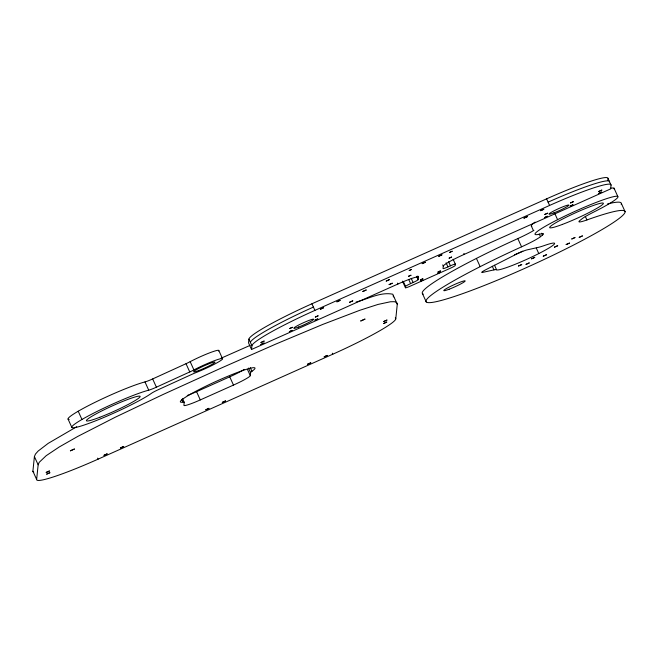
<?xml version="1.0" encoding="UTF-8"?>
<svg xmlns="http://www.w3.org/2000/svg" width="658" height="658" viewBox="0 0 658 658"><rect width="100%" height="100%" fill="white"/><g stroke="black" fill="none" stroke-linecap="round" stroke-linejoin="round"><path stroke-width="0.99" d="M36.642 479.46L38.148 464.811L39.209 462.335L46.167 455.706L59.195 447.004L77.858 436.369L115.405 417.156L163.061 394.496L219.311 368.924L275.463 344.224L322.831 324.394L359.86 310.263L378.021 304.432L390.441 301.759L394.348 301.685L396.642 302.491L397.276 304.218L395.771 318.867A68.267 6.547 -24.4 0 1 332.775 354.218L98.1 459.152A68.267 6.547 -24.4 0 1 36.642 479.46L32.9 471.21L34.405 456.562L35.458 454.078L38.156 451.043L48.207 443.352L76.723 426.738M182.554 398.658L184.215 402.326L183.911 405.336A18.202 1.744 -24.4 0 0 200.295 399.916L233.483 385.078A18.202 1.744 -24.4 0 0 250.287 375.652L250.591 372.642L248.51 368.061M453.115 259.227L455.361 264.179A5.461 0.526 -24.4 0 0 450.442 265.799L447.95 266.918A5.461 0.526 -24.4 0 1 443.031 268.538L443.286 266.128A22.759 2.18 -24.4 0 1 464.285 254.35L610.657 188.895L611.043 185.145L608.05 178.54A68.267 6.547 -24.4 0 0 546.592 198.848L311.917 303.782A68.267 6.547 -24.4 0 0 248.921 339.133L248.535 342.884L251.529 349.488L397.909 284.026A22.759 2.18 -24.4 0 1 418.389 277.265L417.83 276.023M251.529 349.488L251.915 345.738L248.921 339.133M393.435 296.881L392.9 294.241C380.439 291.65 368.003 299.028 356.118 302.014M455.361 264.179L455.221 265.478A5.461 0.526 -24.4 0 1 450.187 268.308L410.362 286.115A5.461 0.526 -24.4 0 1 405.443 287.743L405.575 286.436L403.329 281.484M405.575 286.436A5.461 0.526 -24.4 0 1 410.617 283.614L413.101 282.496A5.461 0.526 -24.4 0 0 418.143 279.666L418.389 277.265M607.852 180.415L608.05 178.54M107.098 453.905L103.841 455.394L107.081 453.864M123.688 446.478L120.406 447.975L123.679 446.445M225.521 400.944L222.223 402.433L225.513 400.911M310.757 362.829L307.459 364.318M320.331 309.211L323.646 307.722L320.388 309.235M336.921 301.792L340.244 300.303L336.954 301.816M386.937 320.084L383.622 321.556L386.937 320.068M386.731 322.075L383.474 323.588L386.723 322.058M438.754 256.25L442.069 254.769L438.787 256.275M598.509 191.577L601.823 190.096M601.618 192.103L598.361 193.617L601.609 192.078M307.442 364.293L310.749 362.846M264.055 343.073L260.774 344.553L264.064 343.032M292.168 330.415L289.298 331.714L292.177 330.382M389.404 279.617L386.114 281.122L389.404 279.601M547.382 216.293L544.503 217.592L547.382 216.26M526.038 264.343L529.353 262.871L526.063 264.376M531.532 258.816L534.855 257.336L531.59 258.841M574.919 237.62L571.654 239.019L574.96 237.538M411.53 269.443L409.095 270.545L411.513 269.393M422.847 280.028L420.421 281.139L422.839 279.979M449.71 252.335L452.169 251.216M452.178 251.257L449.751 252.368M437.932 272.058L440.391 270.94M437.8 273.309L440.26 272.19M440.399 270.981L437.973 272.091M440.227 272.272L437.817 273.341M601.807 190.129L598.525 191.601M585.258 216.285L586.92 219.953A109.236 10.47 -24.4 0 1 583.21 240.022A109.236 10.47 -24.4 0 1 431.303 302.516A109.236 10.47 -24.4 0 1 521.572 246.832A22.759 2.18 -24.4 0 0 540.481 236.691L542.521 235.054L541.69 233.22M69.172 419.524A45.517 4.359 -24.4 0 1 93.749 402.967A45.517 4.359 -24.4 0 1 144.982 381.92A9.105 0.872 -24.4 0 0 152.656 378.942L186.017 363.701A9.105 0.872 -24.4 0 0 190.17 361.67A20.028 1.916 -24.4 0 1 210.461 352.532A20.028 1.916 -24.4 0 1 218.538 351.051M156.398 387.192L189.759 371.951A9.105 0.872 -24.4 0 0 193.913 369.919A20.028 1.916 -24.4 0 1 217.395 359.646A20.028 1.916 -24.4 0 1 219.04 361.629A20.028 1.916 -24.4 0 1 196.1 372.551A9.105 0.872 -24.4 0 0 191.791 374.386L158.422 389.626A9.105 0.872 -24.4 0 0 151.381 393.361A45.517 4.359 -24.4 0 1 89.414 423.184A45.517 4.359 -24.4 0 1 84.923 417.789A45.517 4.359 -24.4 0 1 148.724 390.178A9.105 0.872 -24.4 0 0 156.398 387.192L152.656 378.942M251.915 345.738A68.267 6.547 -24.4 0 1 314.911 310.387L549.586 205.444A68.267 6.547 -24.4 0 1 611.043 185.145M187.242 395.499A18.202 1.744 -24.4 0 0 196.553 391.666L229.741 376.828A18.202 1.744 -24.4 0 0 244.217 369.401M221.162 358.182L250.155 345.36M493.928 269.887L482.585 272.42A9.105 0.872 -24.4 0 1 486.188 269.517L515.732 254.523A9.105 0.872 -24.4 0 1 526.894 249.925L538.244 247.392A27.307 2.616 -24.4 0 0 544.314 245.549A31.864 3.051 -24.4 0 1 538.779 253.569A31.864 3.051 -24.4 0 1 496.593 269.78A27.307 2.616 -24.4 0 0 493.928 269.887L492.266 266.219M531.36 226.081L533.276 230.259M621.358 203.429L625.1 211.687M614.046 188.204L617.788 196.454M554.686 213.25L557.597 219.673M546.592 198.848L549.586 205.444M539.231 233.944L540.481 236.691M536.286 248.074L538.779 253.569M533.918 230.358A22.759 2.18 -24.4 0 1 517.821 238.583L521.572 246.832M494.512 265.199L496.593 269.78M476.417 258.413L480.159 266.663M463.857 253.42L464.285 254.35M448.567 261.678L450.442 265.799M446.083 262.789L447.95 266.918M442.719 264.894L443.286 266.128M416.646 276.368L418.143 279.666M422.477 293.649L426.228 301.899M411.234 278.375L413.101 282.496M408.741 279.486L410.617 283.614M402.449 281.139L405.443 287.743M397.481 283.104L397.909 284.026M393.533 295.968L394.232 297.515M394.463 298.033L397.276 304.218M395.302 317.83L395.771 318.867M311.917 303.782L314.911 310.387M332.306 353.181L332.775 354.218M250.287 367.633L251.948 371.301A18.202 1.744 -24.4 0 0 250.591 372.642M247.375 369.237L250.287 375.652M218.785 350.418L222.527 358.668M229.741 376.828L233.483 385.078M190.17 361.67L193.913 369.919M186.017 363.701L189.759 371.951M196.553 391.666L200.295 399.916M181.773 399.373L183.023 402.12A18.202 1.744 -24.4 0 1 184.215 402.326M144.982 381.92L148.724 390.178M78.212 411.217L81.954 419.475M97.631 458.124L98.1 459.152M68.07 419.097L71.812 427.346M34.405 456.562L38.148 464.811M33.797 472.115A68.267 6.547 -24.4 0 1 32.9 471.21M183.023 402.12A40.96 3.923 -24.4 0 1 218.127 380.464A40.96 3.923 -24.4 0 1 251.948 371.301M607.433 203.996A109.236 10.47 -24.4 0 1 621.201 204.358M423.267 294.134A109.236 10.47 -24.4 0 1 517.821 238.583M610.353 188.311A45.517 4.359 -24.4 0 1 614.136 188.994M531.796 226.336A45.517 4.359 -24.4 0 1 535.086 222.091M542.521 235.054A22.759 2.18 -24.4 0 0 540.687 233.935A45.517 4.359 -24.4 0 1 556.915 220.019A45.517 4.359 -24.4 0 1 613.774 196.627A45.517 4.359 -24.4 0 1 593.327 212.271A22.759 2.18 -24.4 0 0 582.001 218.81L579.961 220.446A22.759 2.18 -24.4 0 0 586.92 219.953M522.855 251.15A31.864 3.051 -24.4 0 1 514.482 254.802M548.089 202.146A68.267 6.547 -24.4 0 1 609.547 181.838M250.418 342.431A68.267 6.547 -24.4 0 1 313.414 307.08M208.931 408.347L205.65 409.86L208.899 408.322M327.355 355.394L324.057 356.842L327.314 355.452M46.693 474.122L50.008 472.65L46.71 474.097M70.398 450.812L74.535 448.962L70.414 450.788M360.79 320.956L364.927 319.105L360.79 320.956M422.165 263.652L425.479 262.188L422.181 263.636M523.998 218.119L527.313 216.655L523.998 218.119M540.588 210.7L543.903 209.228L540.629 210.659M49.383 471.013L46.068 472.485L49.383 471.005M260.963 342.505L264.269 341.025L260.987 342.481M289.602 328.572L292.497 327.273L289.619 328.548M315.322 317.066L318.217 315.774L315.346 317.041M315.001 320.175L317.896 318.883L315.059 320.125M349.562 302.277L352.869 300.805L349.587 302.252M362.862 291.461L366.177 290.005L362.862 291.461M389.092 284.634L392.407 283.17L389.158 284.577M544.808 214.45L547.703 213.151L544.832 214.426M570.527 202.944L573.422 201.652L570.552 202.919M570.206 206.053L573.102 204.761L570.231 206.028M518.479 266.021L521.794 264.557L518.52 265.972M543.261 256.176L546.576 254.72L543.261 256.176M554.439 247.169L557.745 245.714L554.48 247.128M566.16 244.554L569.474 243.09L566.16 244.554M579.221 237.332L582.527 235.868L579.237 237.316M408.47 276.319L410.937 275.241L408.47 276.319M420.511 279.831L422.987 278.762L420.528 279.815M449.126 258.142L451.594 257.064L449.126 258.142M99.786 417.295A29.495 2.829 -24.4 0 0 140.154 396.511A29.495 2.829 -24.4 0 0 99.86 411.892A29.495 2.829 -24.4 0 0 99.786 417.295M198.658 370.569A11.745 1.127 -24.4 0 0 215.018 362.229A11.745 1.127 -24.4 0 0 199.284 368.151A11.745 1.127 -24.4 0 0 198.658 370.569M449.085 289.249A11.745 1.127 -24.4 0 0 465.173 280.966A11.745 1.127 -24.4 0 0 449.159 287.077A11.745 1.127 -24.4 0 0 449.085 289.249M562.45 224.394A29.495 2.829 -24.4 0 0 603.378 203.478A29.495 2.829 -24.4 0 0 563.684 218.472A29.495 2.829 -24.4 0 0 562.45 224.394M298.666 327.01A10.923 1.045 -24.4 0 0 313.702 319.286A10.923 1.045 -24.4 0 0 298.88 324.929A10.923 1.045 -24.4 0 0 298.666 327.01M553.871 212.888A10.923 1.045 -24.4 0 0 568.907 205.164A10.923 1.045 -24.4 0 0 554.085 210.807A10.923 1.045 -24.4 0 0 553.871 212.888"/></g></svg>
